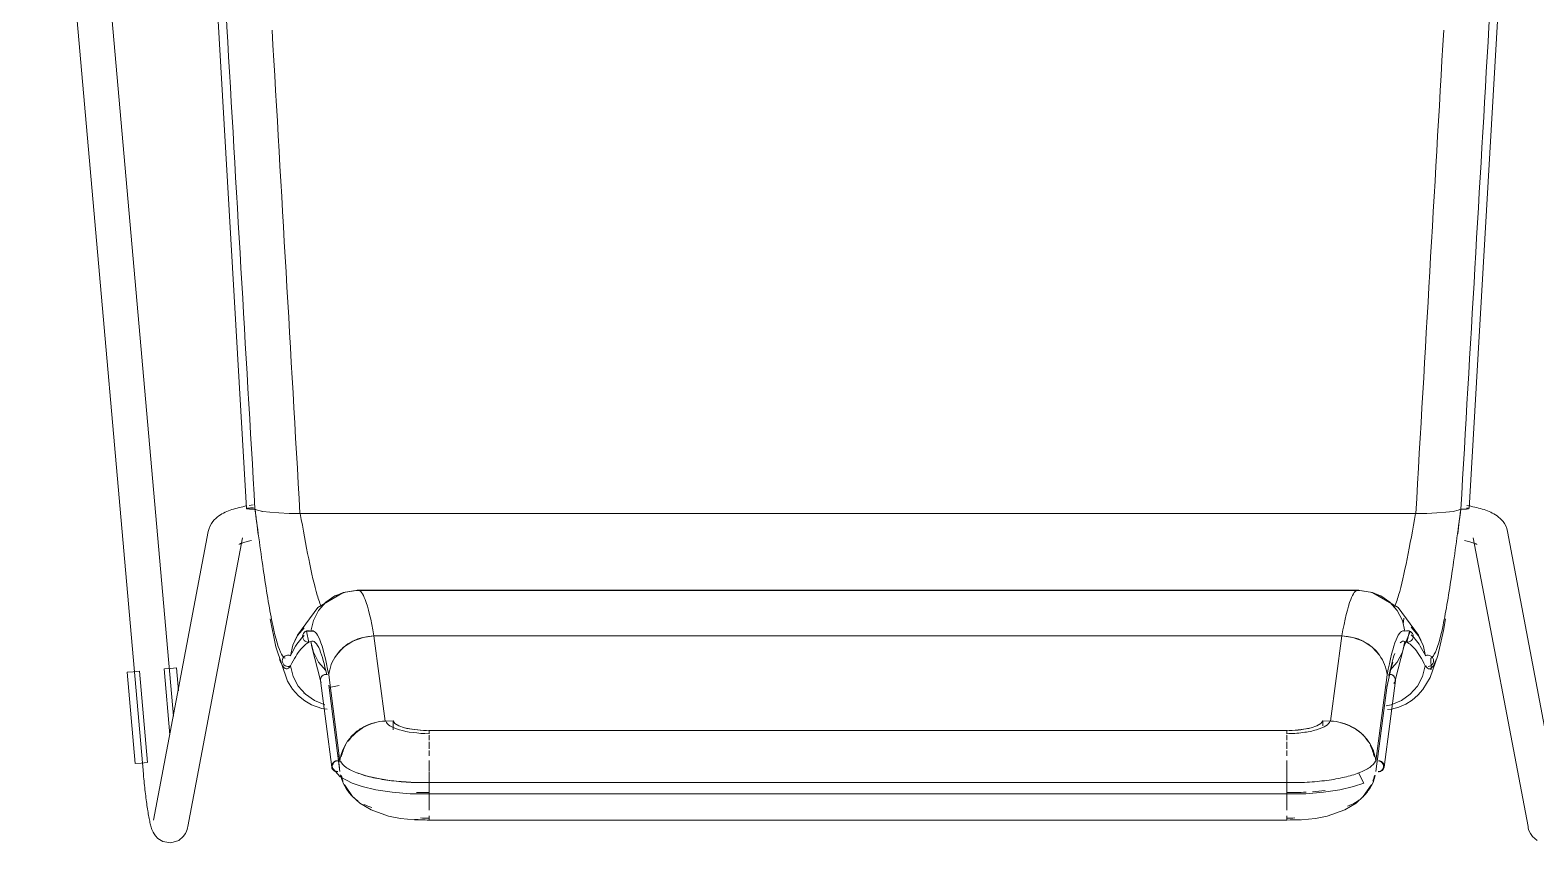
# Model space of a CAD drawing. Header units: millimetres. Extents: x 79795 to 317870, y -36033 to 97293.
# Drawn here: x 166753 to 167270, y 11463 to 11743 of the extents above; entities that cross this region are included whole.
import ezdxf

# ---------------------------------------------------------------- set-up
doc = ezdxf.new("R2010")
doc.units = ezdxf.units.MM
doc.header["$MEASUREMENT"] = 0
doc.layers.add('I-FURN', color=8, linetype='CONTINUOUS', lineweight=9)

msp = doc.modelspace()

# ---------------------------------------------------------------- linework, layer by layer
at = {"layer": 'I-FURN'}
for p, q in [((166801.79, 11506.84), (166764.5, 11931.34)), ((166752.54, 11930.29), (166791.49, 11486.97)), ((166807.69, 11910.16), (166826.98, 11578.25)), ((167266.5, 11910.16), (167247.21, 11578.25)), ((166823.74, 11578.44), (166824.38, 11578.61)), ((166824.38, 11578.61), (166825.04, 11578.76)), ((166825.04, 11578.76), (166825.71, 11578.9)), ((166825.71, 11578.9), (166826.39, 11579.04)), ((166826.39, 11579.04), (166827.08, 11579.16)), ((166827.79, 11579.28), (166828.5, 11579.39)), ((166828.34, 11578.46), (166828.83, 11578.47)), ((166828.84, 11578.47), (166828.35, 11578.46)), ((166828.5, 11579.39), (166829.23, 11579.49)), ((166828.83, 11578.47), (166829.33, 11578.47)), ((166829.34, 11578.47), (166828.84, 11578.47)), ((167247.11, 11579.16), (167246.4, 11579.28)), ((167247.8, 11579.04), (167247.11, 11579.16)), ((167248.48, 11578.9), (167247.8, 11579.04)), ((167249.15, 11578.76), (167248.48, 11578.9)), ((167249.8, 11578.61), (167249.15, 11578.76)), ((167250.45, 11578.44), (167249.8, 11578.61)), ((166814.84, 11573.08), (166815.33, 11573.77)), ((166815.33, 11573.77), (166815.84, 11574.37)), ((166815.84, 11574.37), (166816.36, 11574.88)), ((166816.36, 11574.88), (166816.89, 11575.34)), ((166816.89, 11575.34), (166817.42, 11575.74)), ((166817.42, 11575.74), (166817.96, 11576.1)), ((166817.96, 11576.1), (166818.5, 11576.42)), ((166818.5, 11576.42), (166819.03, 11576.71)), ((166819.03, 11576.71), (166819.58, 11576.98)), ((166819.58, 11576.98), (166820.15, 11577.24)), ((166820.15, 11577.24), (166820.72, 11577.47)), ((166820.72, 11577.47), (166821.3, 11577.69)), ((166821.3, 11577.69), (166821.89, 11577.9)), ((166821.89, 11577.9), (166822.49, 11578.09)), ((166822.49, 11578.09), (166823.11, 11578.27)), ((166823.11, 11578.27), (166823.74, 11578.44)), ((166827.04, 11578.31), (166826.98, 11578.25)), ((166826.98, 11578.25), (166827.04, 11578.31)), ((166826.98, 11578.25), (166827.05, 11578.2)), ((166827.05, 11578.2), (166826.98, 11578.25)), ((166827.23, 11578.36), (166827.04, 11578.31)), ((166827.04, 11578.31), (166827.22, 11578.36)), ((166827.05, 11578.2), (166827.24, 11578.15)), ((166827.24, 11578.15), (166827.05, 11578.2)), ((166827.22, 11578.36), (166827.51, 11578.4)), ((166827.52, 11578.4), (166827.23, 11578.36)), ((166827.24, 11578.15), (166827.54, 11578.11)), ((166827.54, 11578.11), (166827.24, 11578.15)), ((166827.51, 11578.4), (166827.89, 11578.44)), ((166827.9, 11578.44), (166827.52, 11578.4)), ((166827.54, 11578.11), (166827.93, 11578.07)), ((166827.92, 11578.07), (166827.54, 11578.11)), ((166827.89, 11578.44), (166828.34, 11578.46)), ((166828.35, 11578.46), (166827.9, 11578.44)), ((166828.38, 11578.05), (166827.92, 11578.07)), ((166827.93, 11578.07), (166828.38, 11578.05)), ((166828.38, 11578.05), (166828.88, 11578.04)), ((166828.87, 11578.04), (166828.38, 11578.05)), ((166829.37, 11578.05), (166828.87, 11578.04)), ((166828.88, 11578.04), (166829.37, 11578.05)), ((166829.37, 11578.05), (166829.84, 11578.07)), ((166829.84, 11578.07), (166829.37, 11578.05)), ((166829.84, 11578.07), (166830.75, 11577.67)), ((166830.75, 11577.67), (166829.84, 11578.07)), ((166830.75, 11577.67), (166832.49, 11577.3)), ((166832.48, 11577.3), (166830.75, 11577.67)), ((166832.49, 11577.3), (166834.99, 11576.99)), ((166834.95, 11576.99), (166832.49, 11577.3)), ((166838.04, 11576.75), (166834.98, 11576.99)), ((166834.99, 11576.99), (166838.09, 11576.75)), ((166838.09, 11576.75), (166841.62, 11576.6)), ((166841.56, 11576.6), (166838.09, 11576.75)), ((166841.62, 11576.6), (166845.39, 11576.54)), ((166845.31, 11576.54), (166841.62, 11576.6)), ((166845.39, 11576.54), (167228.79, 11576.54)), ((167228.79, 11576.54), (166845.39, 11576.54)), ((167228.79, 11576.54), (167232.56, 11576.6)), ((167232.56, 11576.6), (167228.87, 11576.54)), ((167232.56, 11576.6), (167236.1, 11576.75)), ((167236.1, 11576.75), (167232.62, 11576.6)), ((167236.1, 11576.75), (167239.2, 11576.99)), ((167239.2, 11576.99), (167236.14, 11576.75)), ((167239.2, 11576.99), (167241.69, 11577.3)), ((167241.7, 11577.3), (167239.23, 11576.99)), ((167241.69, 11577.3), (167243.44, 11577.67)), ((167243.44, 11577.67), (167241.7, 11577.3)), ((167243.44, 11577.67), (167244.34, 11578.07)), ((167244.34, 11578.07), (167243.44, 11577.67)), ((167244.34, 11578.07), (167244.81, 11578.05)), ((167244.82, 11578.05), (167244.34, 11578.07)), ((167244.81, 11578.05), (167245.31, 11578.04)), ((167245.31, 11578.04), (167244.82, 11578.05)), ((167245.31, 11578.04), (167245.8, 11578.05)), ((167245.81, 11578.05), (167245.31, 11578.04)), ((167245.8, 11578.05), (167246.26, 11578.07)), ((167246.26, 11578.07), (167245.81, 11578.05)), ((167246.26, 11578.07), (167246.64, 11578.11)), ((167246.65, 11578.11), (167246.26, 11578.07)), ((167246.67, 11578.4), (167246.29, 11578.44)), ((167246.3, 11578.44), (167246.68, 11578.4)), ((167246.64, 11578.11), (167246.94, 11578.15)), ((167246.95, 11578.15), (167246.65, 11578.11)), ((167246.96, 11578.36), (167246.67, 11578.4)), ((167246.68, 11578.4), (167246.97, 11578.36)), ((167247.21, 11578.25), (167247.15, 11578.31)), ((167247.15, 11578.31), (167247.21, 11578.25)), ((167251.08, 11578.27), (167250.45, 11578.44)), ((167251.69, 11578.09), (167251.08, 11578.27)), ((167252.3, 11577.9), (167251.69, 11578.09)), ((167252.89, 11577.69), (167252.3, 11577.9)), ((167253.47, 11577.47), (167252.89, 11577.69)), ((167254.04, 11577.24), (167253.47, 11577.47)), ((167254.6, 11576.98), (167254.04, 11577.24)), ((167255.15, 11576.71), (167254.6, 11576.98)), ((167255.69, 11576.42), (167255.15, 11576.71)), ((167256.23, 11576.1), (167255.69, 11576.42)), ((167256.77, 11575.74), (167256.23, 11576.1)), ((167257.3, 11575.34), (167256.77, 11575.74)), ((167257.83, 11574.88), (167257.3, 11575.34)), ((167258.35, 11574.37), (167257.83, 11574.88)), ((167258.86, 11573.77), (167258.35, 11574.37)), ((167259.34, 11573.08), (167258.86, 11573.77)), ((166813.79, 11570.41), (166794.97, 11471.12)), ((166806.76, 11468.88), (166825.58, 11568.17)), ((166813.79, 11570.41), (166814.04, 11571.4)), ((166814.04, 11571.4), (166814.41, 11572.29)), ((166814.41, 11572.29), (166814.84, 11573.08)), ((167248.61, 11568.17), (167267.43, 11468.88)), ((167259.78, 11572.29), (167259.34, 11573.08)), ((167260.14, 11571.4), (167259.78, 11572.29)), ((167260.4, 11570.41), (167260.14, 11571.4)), ((167279.22, 11471.12), (167260.4, 11570.41)), ((166824.36, 11565.94), (166824.38, 11565.96)), ((166824.38, 11565.96), (166824.45, 11566)), ((166824.45, 11566), (166824.54, 11566.05)), ((166824.54, 11566.05), (166824.69, 11566.12)), ((166824.69, 11566.12), (166824.89, 11566.21)), ((166824.89, 11566.21), (166825.12, 11566.31)), ((166825.12, 11566.31), (166825.39, 11566.41)), ((166825.39, 11566.41), (166825.69, 11566.51)), ((166825.69, 11566.51), (166826.03, 11566.62)), ((166826.03, 11566.62), (166826.39, 11566.73)), ((166826.39, 11566.73), (166826.79, 11566.84)), ((166826.79, 11566.84), (166827.21, 11566.94)), ((166827.21, 11566.94), (166827.65, 11567.05)), ((166827.65, 11567.05), (166828.12, 11567.15)), ((166828.12, 11567.15), (166828.62, 11567.25)), ((167246.06, 11567.15), (167245.57, 11567.25)), ((167246.53, 11567.05), (167246.06, 11567.15)), ((167246.98, 11566.94), (167246.53, 11567.05)), ((167247.4, 11566.84), (167246.98, 11566.94)), ((167247.79, 11566.73), (167247.4, 11566.84)), ((167248.16, 11566.62), (167247.79, 11566.73)), ((167248.5, 11566.51), (167248.16, 11566.62)), ((167248.8, 11566.41), (167248.5, 11566.51)), ((167249.07, 11566.31), (167248.8, 11566.41)), ((167249.3, 11566.21), (167249.07, 11566.31)), ((167249.49, 11566.12), (167249.3, 11566.21)), ((167249.65, 11566.05), (167249.49, 11566.12)), ((167249.73, 11566), (167249.65, 11566.05)), ((167249.81, 11565.96), (167249.73, 11566)), ((167249.83, 11565.94), (167249.81, 11565.96)), ((166860.05, 11549.32), (166851.4, 11544.21)), ((166857.34, 11548.2), (166854.2, 11546.03)), ((166854.21, 11546.02), (166857.34, 11548.19)), ((166860.2, 11549.39), (166857.03, 11548.02)), ((166857.34, 11548.19), (166860.91, 11549.56)), ((166860.91, 11549.56), (166857.34, 11548.2)), ((166865.24, 11550.19), (166860.2, 11549.39)), ((166864.7, 11550.04), (166860.91, 11549.56)), ((166860.91, 11549.56), (166864.7, 11550.03)), ((166864.7, 11550.04), (167209.49, 11550.04)), ((167209.49, 11550.04), (166864.7, 11550.04)), ((166904.15, 11550.19), (166865.24, 11550.19)), ((167208.95, 11550.19), (166904.15, 11550.19)), ((167208.95, 11550.19), (167213.98, 11549.39)), ((167213.28, 11549.56), (167209.49, 11550.04)), ((167209.49, 11550.03), (167213.28, 11549.56)), ((167213.28, 11549.56), (167216.84, 11548.19)), ((167216.85, 11548.2), (167213.28, 11549.56)), ((167213.98, 11549.39), (167217.16, 11548.02)), ((167214.14, 11549.32), (167222.79, 11544.21)), ((167216.84, 11548.19), (167219.98, 11546.02)), ((167219.98, 11546.03), (167216.85, 11548.2)), ((166851.4, 11544.21), (166844.41, 11534.67)), ((166851.7, 11543.15), (166849.94, 11539.76)), ((166849.95, 11539.76), (166851.7, 11543.15)), ((166854.2, 11546.03), (166851.7, 11543.15)), ((166851.7, 11543.15), (166854.21, 11546.02)), ((167222.49, 11543.15), (167219.98, 11546.03)), ((167219.98, 11546.02), (167222.49, 11543.15)), ((167222.49, 11543.15), (167224.24, 11539.76)), ((167224.24, 11539.76), (167222.49, 11543.15)), ((167222.79, 11544.21), (167229.77, 11534.67)), ((166835.08, 11540.34), (166836.99, 11530.68)), ((166846.69, 11537.26), (166844.46, 11534.59)), ((166844.47, 11534.59), (166846.68, 11537.25)), ((166849.94, 11539.76), (166849.05, 11536.05)), ((167225.14, 11536.05), (167224.24, 11539.76)), ((167227.32, 11537.43), (167229.71, 11534.59)), ((167229.72, 11534.59), (167227.32, 11537.43)), ((167238.37, 11536.27), (167239.1, 11540.34)), ((166844.46, 11534.59), (166842.82, 11531.27)), ((166842.83, 11531.27), (166844.47, 11534.59)), ((166844.41, 11534.67), (166843.52, 11532.92)), ((166846.21, 11534.29), (166846.28, 11534.78)), ((166846.27, 11534.78), (166846.21, 11534.29)), ((166846.28, 11533.8), (166846.21, 11534.29)), ((166846.21, 11534.29), (166846.27, 11533.8)), ((166846.46, 11535.24), (166846.27, 11534.78)), ((166846.27, 11533.8), (166846.46, 11533.34)), ((166846.28, 11534.78), (166846.47, 11535.24)), ((166846.47, 11533.34), (166846.28, 11533.8)), ((166846.76, 11535.65), (166846.46, 11535.24)), ((166846.46, 11533.34), (166846.76, 11532.94)), ((166846.47, 11535.24), (166846.76, 11535.64)), ((166846.76, 11532.94), (166846.47, 11533.34)), ((166846.76, 11535.64), (166847.14, 11535.96)), ((166847.14, 11535.96), (166846.76, 11535.65)), ((166847.14, 11532.62), (166846.76, 11532.94)), ((166846.76, 11532.94), (166847.14, 11532.62)), ((166847.14, 11535.96), (166847.59, 11536.16)), ((166847.59, 11536.16), (166847.14, 11535.96)), ((166847.59, 11532.42), (166847.14, 11532.62)), ((166847.14, 11532.62), (166847.59, 11532.42)), ((166850.12, 11536.06), (166847.24, 11536.01)), ((166847.54, 11536.15), (166848.37, 11532.25)), ((166848.08, 11536.25), (166847.59, 11536.16)), ((166847.59, 11536.16), (166848.08, 11536.24)), ((166848.08, 11532.34), (166847.59, 11532.42)), ((166847.59, 11532.42), (166848.08, 11532.34)), ((166848.58, 11536.21), (166848.08, 11536.25)), ((166848.08, 11536.24), (166848.58, 11536.2)), ((166848.58, 11532.38), (166848.08, 11532.34)), ((166848.08, 11532.34), (166848.58, 11532.38)), ((166849.05, 11536.05), (166848.58, 11536.21)), ((166848.58, 11536.2), (166849.05, 11536.04)), ((166849.05, 11532.54), (166848.58, 11532.38)), ((166848.58, 11532.38), (166849.05, 11532.54)), ((166849.05, 11532.54), (166849.94, 11528.82)), ((166849.41, 11530.69), (166849.08, 11532.56)), ((166863.42, 11532.64), (166860.31, 11530.57)), ((166866.97, 11533.96), (166863.42, 11532.64)), ((166870.74, 11534.44), (166866.97, 11533.96)), ((166874.6, 11505.16), (166870.74, 11534.44)), ((166870.74, 11534.44), (167203.45, 11534.44)), ((167203.45, 11534.44), (166870.74, 11534.44)), ((167203.45, 11534.44), (167199.59, 11505.16)), ((167207.22, 11533.96), (167203.45, 11534.44)), ((167210.77, 11532.64), (167207.22, 11533.96)), ((167213.88, 11530.57), (167210.77, 11532.64)), ((167224.24, 11528.82), (167225.14, 11532.54)), ((167224.78, 11530.69), (167226.95, 11536.01)), ((167225.61, 11536.21), (167225.14, 11536.05)), ((167225.14, 11536.04), (167225.61, 11536.2)), ((167225.61, 11532.38), (167225.14, 11532.54)), ((167225.14, 11532.54), (167225.61, 11532.38)), ((167226.11, 11536.25), (167225.61, 11536.21)), ((167225.61, 11536.2), (167226.1, 11536.24)), ((167226.1, 11532.34), (167225.61, 11532.38)), ((167225.61, 11532.38), (167226.11, 11532.34)), ((167225.82, 11532.25), (167226.65, 11536.15)), ((167226.1, 11536.24), (167226.59, 11536.16)), ((167226.59, 11532.42), (167226.1, 11532.34)), ((167226.6, 11536.16), (167226.11, 11536.25)), ((167226.11, 11532.34), (167226.6, 11532.42)), ((167226.59, 11536.16), (167227.04, 11535.96)), ((167227.04, 11532.62), (167226.59, 11532.42)), ((167227.05, 11535.96), (167226.6, 11536.16)), ((167226.6, 11532.42), (167227.05, 11532.62)), ((167227.04, 11535.96), (167227.43, 11535.64)), ((167227.43, 11532.94), (167227.04, 11532.62)), ((167227.43, 11535.65), (167227.05, 11535.96)), ((167227.05, 11532.62), (167227.43, 11532.94)), ((167227.72, 11535.24), (167227.43, 11535.65)), ((167227.43, 11535.64), (167227.72, 11535.24)), ((167227.72, 11533.34), (167227.43, 11532.94)), ((167227.43, 11532.94), (167227.72, 11533.34)), ((167227.72, 11535.24), (167227.91, 11534.78)), ((167227.91, 11534.78), (167227.72, 11535.24)), ((167227.91, 11533.8), (167227.72, 11533.34)), ((167227.72, 11533.34), (167227.91, 11533.8)), ((167227.91, 11534.78), (167227.98, 11534.29)), ((167227.98, 11534.29), (167227.91, 11534.78)), ((167227.98, 11534.29), (167227.91, 11533.8)), ((167227.91, 11533.8), (167227.98, 11534.29)), ((167229.71, 11534.59), (167231.35, 11531.27)), ((167231.36, 11531.27), (167229.72, 11534.59)), ((167229.77, 11534.67), (167230.66, 11532.92)), ((167236.48, 11527.75), (167238.37, 11536.27)), ((166836.99, 11530.68), (166840.98, 11518.96)), ((166839.46, 11526.82), (166839.27, 11526.36)), ((166839.28, 11526.36), (166839.46, 11526.82)), ((166839.46, 11526.82), (166839.75, 11527.22)), ((166839.74, 11527.22), (166839.46, 11526.82)), ((166840.12, 11527.54), (166839.74, 11527.22)), ((166839.75, 11527.22), (166840.13, 11527.54)), ((166840.57, 11527.75), (166840.12, 11527.54)), ((166840.13, 11527.54), (166840.58, 11527.74)), ((166841.07, 11527.84), (166840.57, 11527.75)), ((166840.58, 11527.74), (166841.07, 11527.83)), ((166841.57, 11527.81), (166841.07, 11527.84)), ((166841.07, 11527.83), (166841.57, 11527.8)), ((166842.04, 11527.66), (166841.57, 11527.81)), ((166841.57, 11527.8), (166842.04, 11527.65)), ((166842.04, 11527.65), (166842.83, 11531.27)), ((166842.82, 11531.27), (166842.04, 11527.66)), ((166852.37, 11519.08), (166849.41, 11530.69)), ((166849.94, 11528.82), (166851.7, 11525.43)), ((166860.31, 11530.57), (166857.82, 11527.82)), ((167216.37, 11527.82), (167213.88, 11530.57)), ((167221.81, 11519.08), (167224.78, 11530.69)), ((167222.49, 11525.43), (167224.24, 11528.82)), ((167231.35, 11531.27), (167232.15, 11527.65)), ((167232.15, 11527.66), (167231.36, 11531.27)), ((167232.62, 11527.81), (167232.15, 11527.66)), ((167232.15, 11527.65), (167232.62, 11527.8)), ((167233.12, 11527.84), (167232.62, 11527.81)), ((167232.62, 11527.8), (167233.12, 11527.83)), ((167233.61, 11527.75), (167233.12, 11527.84)), ((167233.12, 11527.83), (167233.61, 11527.74)), ((167234.06, 11527.54), (167233.61, 11527.75)), ((167233.61, 11527.74), (167234.06, 11527.54)), ((167233.8, 11520.13), (167236.48, 11527.75)), ((167234.17, 11522.92), (167233.98, 11526.77)), ((167234.06, 11527.54), (167234.44, 11527.22)), ((167234.44, 11527.22), (167234.06, 11527.54)), ((167234.44, 11527.22), (167234.73, 11526.82)), ((167234.73, 11526.82), (167234.44, 11527.22)), ((167234.73, 11526.82), (167234.91, 11526.36)), ((167234.91, 11526.36), (167234.73, 11526.82)), ((166785.92, 11521.98), (166787.96, 11522.16)), ((166788.68, 11490.57), (166785.92, 11521.98)), ((166787.96, 11522.16), (166790.03, 11522.34)), ((166792.91, 11490.95), (166790.15, 11522.36)), ((166798.6, 11523.1), (166800.58, 11500.49)), ((166798.72, 11523.11), (166800.78, 11523.29)), ((166800.78, 11523.29), (166802.83, 11523.47)), ((166803.52, 11515.57), (166802.83, 11523.47)), ((166839.27, 11526.36), (166839.21, 11525.87)), ((166839.21, 11525.87), (166839.29, 11525.39)), ((166839.22, 11525.87), (166839.28, 11526.36)), ((166839.29, 11525.39), (166839.22, 11525.87)), ((166839.49, 11524.93), (166839.29, 11525.39)), ((166839.29, 11525.39), (166839.48, 11524.93)), ((166839.48, 11524.93), (166839.78, 11524.54)), ((166839.79, 11524.54), (166839.49, 11524.93)), ((166839.78, 11524.54), (166840.17, 11524.23)), ((166840.17, 11524.23), (166839.79, 11524.54)), ((166840.63, 11524.04), (166840.17, 11524.23)), ((166840.17, 11524.23), (166840.63, 11524.04)), ((166841.12, 11523.96), (166840.63, 11524.04)), ((166840.63, 11524.04), (166841.12, 11523.96)), ((166841.62, 11524.01), (166841.12, 11523.96)), ((166841.12, 11523.96), (166841.62, 11524)), ((166842.09, 11524.17), (166841.62, 11524.01)), ((166841.62, 11524), (166842.09, 11524.17)), ((166842.09, 11524.17), (166842.99, 11520.54)), ((166851.7, 11525.43), (166854.2, 11522.55)), ((167220.23, 11523.02), (167218.85, 11516.73)), ((167219.98, 11522.55), (167222.49, 11525.43)), ((167220.98, 11525.46), (167220.23, 11523.02)), ((167231.19, 11520.54), (167232.1, 11524.17)), ((167232.57, 11524.01), (167232.1, 11524.17)), ((167232.1, 11524.17), (167232.57, 11524)), ((167233, 11523.25), (167234.17, 11522.92)), ((167233.56, 11524.04), (167233.06, 11523.96)), ((167233.06, 11523.96), (167233.56, 11524.04)), ((167234.01, 11524.23), (167233.56, 11524.04)), ((167233.56, 11524.04), (167234.01, 11524.23)), ((167234.4, 11524.54), (167234.01, 11524.23)), ((167234.01, 11524.23), (167234.4, 11524.54)), ((167234.7, 11524.93), (167234.4, 11524.54)), ((167234.4, 11524.54), (167234.7, 11524.93)), ((167234.89, 11525.39), (167234.7, 11524.93)), ((167234.7, 11524.93), (167234.9, 11525.39)), ((167234.97, 11525.87), (167234.89, 11525.39)), ((167234.9, 11525.39), (167234.97, 11525.87)), ((167234.91, 11526.36), (167234.97, 11525.87)), ((167234.97, 11525.87), (167234.91, 11526.36)), ((166840.98, 11518.96), (166842.79, 11516.14)), ((166842.99, 11520.54), (166844.73, 11517.22)), ((166844.73, 11517.22), (166847.22, 11514.39)), ((166852.41, 11519.86), (166852.35, 11519.39)), ((166852.35, 11519.39), (166852.41, 11518.92)), ((166852.36, 11519.15), (166856.21, 11489.38)), ((166852.6, 11520.3), (166852.41, 11519.86)), ((166852.41, 11518.92), (166852.6, 11518.48)), ((166852.9, 11520.68), (166852.6, 11520.3)), ((166853.28, 11520.98), (166852.9, 11520.68)), ((166853.73, 11521.17), (166853.28, 11520.98)), ((166854.22, 11521.25), (166853.73, 11521.17)), ((166854.72, 11521.22), (166854.22, 11521.25)), ((166859.03, 11491.36), (166855.19, 11521.06)), ((166855.21, 11517.51), (166859.06, 11487.82)), ((166855.33, 11516.73), (166858.82, 11517.42)), ((167215.13, 11487.82), (167218.98, 11517.51)), ((167215.15, 11491.36), (167219, 11521.06)), ((167217.97, 11489.38), (167221.83, 11519.15)), ((167219.96, 11521.25), (167219.47, 11521.22)), ((167220.46, 11521.17), (167219.96, 11521.25)), ((167220.91, 11520.98), (167220.46, 11521.17)), ((167221.29, 11520.68), (167220.91, 11520.98)), ((167221.58, 11520.3), (167221.29, 11520.68)), ((167221.29, 11518.09), (167221.59, 11518.48)), ((167221.77, 11519.86), (167221.58, 11520.3)), ((167221.59, 11518.48), (167221.78, 11518.92)), ((167221.84, 11519.39), (167221.77, 11519.86)), ((167221.78, 11518.92), (167221.84, 11519.39)), ((167226.97, 11514.39), (167229.45, 11517.22)), ((167229.45, 11517.22), (167231.19, 11520.54)), ((167231.3, 11516.01), (167233.8, 11520.13)), ((166842.79, 11516.14), (166844.78, 11513.89)), ((166844.78, 11513.89), (166846.95, 11512.12)), ((166847.22, 11514.39), (166846.65, 11514.93)), ((166846.95, 11512.12), (166849.22, 11510.77)), ((166847.22, 11514.39), (166850.3, 11512.22)), ((166850.3, 11512.22), (166853.81, 11510.82)), ((167220.37, 11510.82), (167223.89, 11512.22)), ((167223.89, 11512.22), (167226.97, 11514.39)), ((167225.39, 11510.99), (167227.59, 11512.37)), ((167227.59, 11512.37), (167229.56, 11514.05)), ((167229.56, 11514.05), (167231.3, 11516.01)), ((166849.22, 11510.77), (166852.82, 11509.48)), ((166852.82, 11509.48), (166854.6, 11509.25)), ((167220.37, 11510.82), (167218.63, 11510.45)), ((167218.63, 11510.45), (167220.37, 11510.82)), ((167219.09, 11509.16), (167220.51, 11509.3)), ((167220.51, 11509.3), (167223.02, 11509.96)), ((167223.02, 11509.96), (167225.39, 11510.99)), ((166877.31, 11505.23), (166874.6, 11505.16)), ((166877.31, 11505.23), (166877.31, 11502.22)), ((166877.95, 11504.37), (166877.31, 11505.23)), ((166879.3, 11503.58), (166877.95, 11504.37)), ((166881.29, 11502.91), (166879.3, 11503.58)), ((166883.78, 11502.4), (166881.29, 11502.91)), ((166886.63, 11502.08), (166883.78, 11502.4)), ((166889.67, 11501.97), (166886.63, 11502.08)), ((167184.52, 11501.97), (166889.67, 11501.97)), ((166889.67, 11501.91), (167184.52, 11501.91)), ((167187.56, 11502.08), (167184.52, 11501.97)), ((167190.41, 11502.4), (167187.56, 11502.08)), ((167192.9, 11502.91), (167190.41, 11502.4)), ((167194.88, 11503.58), (167192.9, 11502.91)), ((167196.23, 11504.37), (167194.88, 11503.58)), ((167196.87, 11505.23), (167196.23, 11504.37)), ((167196.87, 11503.56), (167196.87, 11505.23)), ((167199.59, 11505.16), (167196.87, 11505.23)), ((166889.67, 11498.64), (166889.67, 11500.38)), ((166889.67, 11495.59), (166889.67, 11498.06)), ((167184.52, 11500.38), (167184.52, 11498.64)), ((167184.52, 11498.06), (167184.52, 11495.59)), ((166790.72, 11490.75), (166788.68, 11490.57)), ((166792.78, 11490.93), (166790.72, 11490.75)), ((166858.9, 11489.01), (166858.28, 11493.79)), ((166889.67, 11493.23), (166889.67, 11495.07)), ((166889.67, 11488.05), (166889.67, 11491.6)), ((167184.52, 11495.07), (167184.52, 11493.23)), ((167184.52, 11491.6), (167184.52, 11484.04)), ((167215.59, 11491.35), (167215.9, 11493.79)), ((166791.51, 11486.81), (166791.49, 11486.97)), ((166791.57, 11486.06), (166791.51, 11486.81)), ((166791.64, 11485.31), (166791.57, 11486.06)), ((166791.72, 11484.56), (166791.64, 11485.31)), ((166859.12, 11485.98), (166856.57, 11488.88)), ((166863.24, 11483.79), (166859.12, 11485.98)), ((166865, 11487.33), (166868.43, 11486.24)), ((166868.43, 11486.24), (166872.87, 11485.27)), ((166889.67, 11487.85), (166889.67, 11484.04)), ((166889.67, 11484.04), (166889.67, 11487.85)), ((167184.52, 11484.04), (167184.52, 11487.85)), ((167210.95, 11483.79), (167209.19, 11487.33)), ((166791.79, 11483.81), (166791.72, 11484.56)), ((166791.87, 11483.08), (166791.79, 11483.81)), ((166791.94, 11482.34), (166791.87, 11483.08)), ((166792.02, 11481.62), (166791.94, 11482.34)), ((166792.11, 11480.9), (166792.02, 11481.62)), ((166792.19, 11480.19), (166792.11, 11480.9)), ((166792.27, 11479.49), (166792.19, 11480.19)), ((166860.7, 11483.19), (166860.6, 11483.39)), ((166863.37, 11479.29), (166860.7, 11483.19)), ((166866.69, 11482.63), (166863.24, 11483.79)), ((166871.38, 11481.53), (166866.69, 11482.63)), ((166877, 11480.69), (166871.38, 11481.53)), ((166872.87, 11485.27), (166876.88, 11484.68)), ((166876.88, 11484.68), (166883.44, 11484.15)), ((166883.13, 11480.2), (166877, 11480.69)), ((166889.67, 11480.11), (166883.13, 11480.2)), ((166883.44, 11484.15), (166889.67, 11484.07)), ((167184.52, 11484.07), (166889.67, 11484.07)), ((166889.67, 11484.06), (166889.67, 11483.96)), ((166889.67, 11480.11), (166889.67, 11484.06)), ((166889.67, 11483.96), (166889.67, 11483.73)), ((166889.67, 11483.73), (166889.67, 11483.4)), ((166889.67, 11483.4), (166889.67, 11482.99)), ((166889.67, 11482.99), (166889.67, 11482.51)), ((166889.67, 11482.51), (166889.67, 11482.01)), ((166889.67, 11482.01), (166889.67, 11481.52)), ((166889.67, 11481.52), (166889.67, 11481.07)), ((166889.67, 11481.07), (166889.67, 11480.68)), ((166889.67, 11480.68), (166889.67, 11480.37)), ((166889.67, 11480.37), (166889.67, 11480.18)), ((166889.67, 11480.35), (166889.67, 11477.33)), ((166889.67, 11477.34), (166889.67, 11480.35)), ((166889.67, 11480.18), (166889.67, 11480.11)), ((167184.52, 11483.73), (167184.52, 11483.96)), ((167184.52, 11483.96), (167184.52, 11480.11)), ((167184.52, 11483.4), (167184.52, 11483.73)), ((167184.52, 11482.99), (167184.52, 11483.4)), ((167184.52, 11482.51), (167184.52, 11482.99)), ((167184.52, 11482.01), (167184.52, 11482.51)), ((167184.52, 11481.52), (167184.52, 11482.01)), ((167184.52, 11481.07), (167184.52, 11481.52)), ((167184.52, 11480.68), (167184.52, 11481.07)), ((167184.52, 11480.37), (167184.52, 11480.68)), ((167184.52, 11480.18), (167184.52, 11480.37)), ((167184.52, 11477.33), (167184.52, 11480.35)), ((167184.52, 11480.35), (167184.52, 11477.34)), ((167184.52, 11480.11), (167191.06, 11480.2)), ((167184.52, 11480.11), (167184.52, 11480.18)), ((167191.06, 11480.2), (167197.18, 11480.69)), ((167197.18, 11480.69), (167202.8, 11481.53)), ((167202.8, 11481.53), (167207.49, 11482.63)), ((167207.49, 11482.63), (167210.95, 11483.79)), ((167210.81, 11479.29), (167213.49, 11483.19)), ((167213.49, 11483.19), (167213.59, 11483.39)), ((166792.36, 11478.8), (166792.27, 11479.49)), ((166792.44, 11478.13), (166792.36, 11478.8)), ((166792.53, 11477.46), (166792.44, 11478.13)), ((166792.62, 11476.81), (166792.53, 11477.46)), ((166792.71, 11476.18), (166792.62, 11476.81)), ((166792.8, 11475.56), (166792.71, 11476.18)), ((166792.89, 11474.96), (166792.8, 11475.56)), ((166792.98, 11474.37), (166792.89, 11474.96)), ((166865.85, 11477), (166863.37, 11479.29)), ((166869.73, 11474.61), (166865.85, 11477)), ((166889.67, 11480.11), (167184.52, 11480.11)), ((166889.67, 11474.59), (166889.67, 11477.17)), ((167184.52, 11477.17), (167184.52, 11474.59)), ((167204.45, 11474.61), (167208.34, 11477)), ((167208.34, 11477), (167210.81, 11479.29)), ((166793.08, 11473.8), (166792.98, 11474.37)), ((166793.17, 11473.25), (166793.08, 11473.8)), ((166793.26, 11472.72), (166793.17, 11473.25)), ((166793.36, 11472.2), (166793.26, 11472.72)), ((166793.45, 11471.71), (166793.36, 11472.2)), ((166793.55, 11471.23), (166793.45, 11471.71)), ((166793.65, 11470.77), (166793.55, 11471.23)), ((166793.74, 11470.33), (166793.65, 11470.77)), ((166793.84, 11469.9), (166793.74, 11470.33)), ((166793.95, 11469.49), (166793.84, 11469.9)), ((166875.78, 11472.48), (166869.73, 11474.61)), ((166879.82, 11471.69), (166875.78, 11472.48)), ((166884.64, 11471.18), (166879.82, 11471.69)), ((166889.67, 11471.07), (166884.64, 11471.18)), ((166889.67, 11471.09), (166889.67, 11472.56)), ((166889.67, 11471.24), (166889.67, 11471.07)), ((166889.67, 11471.07), (167184.52, 11471.07)), ((167184.52, 11472.56), (167184.52, 11471.09)), ((167184.52, 11471.07), (167184.52, 11471.24)), ((167184.52, 11471.07), (167189.55, 11471.18)), ((167189.55, 11471.18), (167194.37, 11471.69)), ((167194.37, 11471.69), (167198.41, 11472.48)), ((167198.41, 11472.48), (167204.45, 11474.61)), ((166794.06, 11469.09), (166793.95, 11469.49)), ((166794.17, 11468.69), (166794.06, 11469.09)), ((166794.3, 11468.29), (166794.17, 11468.69)), ((166794.44, 11467.89), (166794.3, 11468.29)), ((166794.61, 11467.46), (166794.44, 11467.89)), ((166794.82, 11466.99), (166794.61, 11467.46)), ((166795.13, 11466.43), (166794.82, 11466.99)), ((166795.6, 11465.72), (166795.13, 11466.43)), ((166796.46, 11464.82), (166795.6, 11465.72)), ((166798.11, 11463.77), (166796.46, 11464.82)), ((166803.62, 11464.12), (166805.2, 11465.45)), ((166805.2, 11465.45), (166805.95, 11466.53)), ((166805.95, 11466.53), (166806.32, 11467.33)), ((166806.32, 11467.33), (166806.54, 11467.95)), ((166806.54, 11467.95), (166806.67, 11468.47)), ((166806.67, 11468.47), (166806.76, 11468.88)), ((167267.51, 11468.47), (167267.43, 11468.88)), ((167267.65, 11467.95), (167267.51, 11468.47)), ((167267.86, 11467.33), (167267.65, 11467.95)), ((167268.24, 11466.53), (167267.86, 11467.33)), ((167268.99, 11465.45), (167268.24, 11466.53)), ((167270.56, 11464.12), (167268.99, 11465.45)), ((166800.87, 11463.29), (166798.11, 11463.77)), ((166803.62, 11464.12), (166800.87, 11463.29))]:
    msp.add_line(p, q, dxfattribs=at)
for centre, major_axis, ratio, start_param, end_param in [((166870.87, 11519.37), (-15.78, 0), 0.955139, 4.720632, 5.68731), ((167203.32, 11519.37), (-15.78, 0), 0.955139, 3.737469, 4.704147), ((166870.87, 11519.37), (-15.78, 0), 0.955139, 5.687432, 5.928979), ((167203.32, 11519.37), (-15.78, 0), 0.955139, 3.495799, 3.737346), ((166870.87, 11519.37), (-15.78, 0), 0.955139, 5.929149, 6.170649), ((167203.32, 11519.37), (-15.78, 0), 0.955139, 3.254129, 3.495629), ((166854.31, 11519.38), (-1.96, 0), 0.955139, 4.501447, 6.790779), ((167219.88, 11519.38), (-1.96, 0), 0.955139, 2.379629, 4.923331), ((166889.67, 11486.82), (0, -15.75), 0.000004, 3.431839, 3.614078), ((167184.52, 11486.82), (0, -15.75), 0.000004, 2.669107, 2.851347), ((166889.67, 11475.35), (-12.4, 0), 0.287441, 1.332781, 1.570796), ((167184.52, 11475.35), (12.4, 0), 0.287441, 4.712389, 4.932602)]:
    msp.add_ellipse(centre, major_axis=major_axis, ratio=ratio, start_param=start_param, end_param=end_param, dxfattribs=at)
for points in [[(166829.84, 11578.07), (166826.62, 11633.3), (166820.18, 11743.9), (166813.74, 11854.66), (166810.52, 11910.06)], [(167244.34, 11578.07), (167247.56, 11633.3), (167254, 11743.9), (167260.44, 11854.66), (167263.66, 11910.06)], [(166845.31, 11576.54), (166842.12, 11631.9), (166838.92, 11687.32), (166835.73, 11742.78)], [(167238.46, 11742.78), (167235.26, 11687.32), (167232.07, 11631.9), (167228.87, 11576.54)], [(166829.86, 11578.06), (166830.25, 11575), (166830.63, 11571.9), (166831.02, 11568.85)], [(167244.33, 11578.06), (167243.97, 11575.23), (167243.61, 11572.38), (167243.26, 11569.56)], [(166865.24, 11550.19), (166865.06, 11550.19), (166864.88, 11550.13), (166864.7, 11550.03)], [(167209.49, 11550.03), (167209.31, 11550.13), (167209.13, 11550.19), (167208.95, 11550.19)], [(167224.74, 11540.51), (167224.69, 11540.04), (167224.63, 11539.57), (167224.58, 11539.11)], [(166849.05, 11536.04), (166850.07, 11536.59), (166852.12, 11534.62), (166854.17, 11526.56), (166855.19, 11521.06)], [(167225.14, 11536.04), (167224.11, 11536.59), (167222.07, 11534.62), (167220.02, 11526.56), (167219, 11521.06)], [(167225.14, 11532.54), (167224.59, 11532.83), (167224.05, 11532.69), (167223.5, 11532.12)], [(167221.6, 11528.38), (167220.94, 11526.49), (167220.28, 11523.68), (167219.62, 11520.64)], [(166874.6, 11505.16), (166873.3, 11505.12), (166870.8, 11504.76), (166867.2, 11503.35), (166864.06, 11501.16), (166861.53, 11498.32), (166859.76, 11494.98), (166859.18, 11492.6), (166859.03, 11491.36)], [(166889.67, 11500.84), (166885.88, 11500.9), (166878.48, 11501.87), (166875.1, 11504.03), (166874.84, 11505.15)], [(166881.29, 11502.86), (166883.34, 11502.31), (166886.06, 11502.03), (166888.83, 11501.93)], [(167199.34, 11505.15), (167199.21, 11504.59), (167198.27, 11503.49), (167194.95, 11502.09), (167190.15, 11501.13), (167186.41, 11500.87), (167184.52, 11500.84)], [(167185.36, 11501.92), (167188.14, 11501.98), (167190.68, 11502.34), (167192.9, 11502.86)], [(167215.15, 11491.36), (167215, 11492.6), (167214.42, 11494.98), (167212.66, 11498.32), (167210.13, 11501.16), (167206.99, 11503.35), (167203.38, 11504.76), (167200.88, 11505.12), (167199.59, 11505.16)], [(166859.49, 11492.88), (166859.81, 11494.26), (166860.31, 11495.63), (166861.01, 11496.89)], [(167213.17, 11496.87), (167213.87, 11495.61), (167214.27, 11494.25), (167214.61, 11492.87)], [(166858.27, 11491.54), (166858.44, 11491.55), (166858.61, 11491.55), (166858.77, 11491.51)], [(166889.67, 11484.04), (166887.32, 11484), (166882.67, 11484.07), (166875.81, 11484.7), (166869.67, 11485.81), (166864.6, 11487.34), (166860.9, 11489.24), (166859.59, 11490.64), (166859.24, 11491.37)], [(167214.95, 11491.37), (167214.6, 11490.64), (167213.29, 11489.24), (167210.82, 11487.97), (167209.36, 11487.4)], [(166860.12, 11484.48), (166859.88, 11485.11), (166859.72, 11485.76), (166859.58, 11486.42)], [(167214.69, 11486.48), (167214.53, 11485.8), (167214.32, 11485.13), (167214.07, 11484.47)], [(166889.67, 11480.64), (166888.24, 11480.62), (166886.82, 11480.62), (166885.4, 11480.66)], [(167191.12, 11480.74), (167188.94, 11480.63), (167186.74, 11480.6), (167184.52, 11480.64)], [(167197.67, 11481.32), (167196.26, 11481.14), (167194.81, 11480.97), (167193.33, 11480.86)], [(166867.28, 11476.55), (166868.17, 11476.12), (166869.09, 11475.72), (166870.06, 11475.48)], [(166889.67, 11471.16), (166887.95, 11471.15), (166886.28, 11471.23), (166884.7, 11471.38)], [(167189.12, 11471.35), (167187.65, 11471.22), (167186.1, 11471.15), (167184.52, 11471.16)]]:
    msp.add_open_spline(points, degree=3, dxfattribs=at)
for points, knots in [([(166829.84, 11578.07), (166830.86, 11570.52), (166832.89, 11555.3), (166835.94, 11536.87), (166838.38, 11528.57), (166839.8, 11526.97), (166840.21, 11526.77)], [0, 0, 0, 0, 0.25, 0.5, 0.75, 0.8499412, 0.8499412, 0.8499412, 0.8499412]), ([(166852.69, 11544.26), (166852.21, 11545.41), (166850.75, 11549.66), (166848.31, 11560.37), (166846.37, 11571.15), (166845.39, 11576.54)], [0.375, 0.375, 0.375, 0.375, 0.5, 0.75, 1, 1, 1, 1]), ([(167228.79, 11576.54), (167227.82, 11571.15), (167225.87, 11560.37), (167223.44, 11549.66), (167221.98, 11545.41), (167221.49, 11544.26)], [0, 0, 0, 0, 0.25, 0.5, 0.625, 0.625, 0.625, 0.625]), ([(167244.34, 11578.07), (167243.33, 11570.52), (167241.29, 11555.3), (167238.24, 11536.87), (167235.81, 11528.57), (167234.38, 11526.97), (167233.98, 11526.77)], [0, 0, 0, 0, 0.25, 0.5, 0.75, 0.8499411, 0.8499411, 0.8499411, 0.8499411]), ([(166870.74, 11534.44), (166869.73, 11540.16), (166867.9, 11547.8), (166866.07, 11550.19), (166865.24, 11550.19)], [0, 0, 0, 0, 0.5, 0.9107154, 0.9107154, 0.9107154, 0.9107154]), ([(167208.95, 11550.19), (167208.12, 11550.19), (167206.29, 11547.8), (167204.46, 11540.16), (167203.45, 11534.44)], [0.0892847, 0.0892847, 0.0892847, 0.0892847, 0.5, 1, 1, 1, 1]), ([(166842.04, 11527.65), (166843.21, 11530.06), (166844.76, 11532.6), (166846.32, 11534.24), (166846.7, 11534.59)], [0, 0, 0, 0, 0.5, 0.6651726, 0.6651726, 0.6651726, 0.6651726]), ([(166842.09, 11524.17), (166843.25, 11526.57), (166845.34, 11530), (166847.44, 11531.79), (166848.37, 11532.25)], [0, 0, 0, 0, 0.5, 0.9025379, 0.9025379, 0.9025379, 0.9025379]), ([(166849.05, 11532.54), (166850.07, 11533.08), (166851.89, 11531.35), (166853.7, 11524.87), (166854.5, 11521.15)], [0, 0, 0, 0, 0.5, 0.8877852, 0.8877852, 0.8877852, 0.8877852]), ([(167232.1, 11524.17), (167230.94, 11526.57), (167228.84, 11530), (167226.75, 11531.79), (167225.82, 11532.25)], [0, 0, 0, 0, 0.5, 0.9025383, 0.9025383, 0.9025383, 0.9025383]), ([(167232.15, 11527.65), (167230.98, 11530.06), (167229.35, 11532.72), (167227.72, 11534.39), (167227.27, 11534.78)], [0, 0, 0, 0, 0.5, 0.6963068, 0.6963068, 0.6963068, 0.6963068]), ([(166838.24, 11526.59), (166838.5, 11525.87), (166839.78, 11522.84), (166841.07, 11522.61), (166842.09, 11524.17)], [0.6866019, 0.6866019, 0.6866019, 0.6866019, 0.75, 1, 1, 1, 1]), ([(167235.87, 11526.38), (167235.63, 11525.75), (167234.38, 11522.84), (167233.12, 11522.61), (167232.1, 11524.17)], [0.6929173, 0.6929173, 0.6929173, 0.6929173, 0.75, 1, 1, 1, 1]), ([(166861.87, 11498.24), (166863.3, 11500.29), (166866.25, 11502.8), (166869.82, 11504.36), (166871.06, 11504.61)], [-0.6666667, -0.6666667, -0.6666667, -0.6666667, -0.3333333, -0.1666667, -0.1666667, -0.1666667, -0.1666667]), ([(167203.12, 11504.61), (167204.36, 11504.28), (167207.88, 11502.86), (167211.18, 11500.39), (167212.32, 11498.24)], [-0.8333333, -0.8333333, -0.8333333, -0.8333333, -0.6666667, -0.3333333, -0.3333333, -0.3333333, -0.3333333]), ([(166859.03, 11491.36), (166858.89, 11491.42), (166858.68, 11491.49), (166858.39, 11491.53), (166858.11, 11491.54), (166857.81, 11491.51), (166857.52, 11491.42), (166857.26, 11491.31), (166856.94, 11491.12), (166856.62, 11490.81), (166856.39, 11490.44), (166856.25, 11490.08), (166856.2, 11489.77), (166856.2, 11489.5), (166856.23, 11489.23), (166856.3, 11488.99), (166856.42, 11488.74), (166856.61, 11488.44), (166856.93, 11488.13), (166857.33, 11487.91), (166857.68, 11487.82), (166857.95, 11487.78), (166858.11, 11487.77), (166858.18, 11487.78)], [0, 0, 0, 0, 0.0555556, 0.0833333, 0.1111111, 0.1666667, 0.1944444, 0.2222222, 0.2777778, 0.3333333, 0.3888889, 0.4444444, 0.4791667, 0.5138889, 0.5486111, 0.5833333, 0.6180556, 0.6527778, 0.7222222, 0.7916667, 0.8263889, 0.8611111, 0.8888889, 0.8888889, 0.8888889, 0.8888889]), ([(166858.27, 11487.79), (166858.11, 11487.79), (166857.82, 11487.83), (166857.43, 11487.98), (166857.02, 11488.23), (166856.56, 11488.76), (166856.31, 11489.62), (166856.54, 11490.41), (166856.94, 11490.94), (166857.32, 11491.26), (166857.63, 11491.4), (166857.78, 11491.45)], [-0.875, -0.875, -0.875, -0.875, -0.8125, -0.765625, -0.71875, -0.625, -0.5, -0.375, -0.3125, -0.25, -0.1875, -0.1875, -0.1875, -0.1875]), ([(167216.4, 11491.45), (167216.52, 11491.41), (167216.75, 11491.31), (167217.17, 11491.03), (167217.62, 11490.49), (167217.87, 11489.62), (167217.65, 11488.84), (167217.25, 11488.32), (167216.87, 11488.03), (167216.41, 11487.84), (167216.08, 11487.8), (167215.91, 11487.79)], [-0.8125, -0.8125, -0.8125, -0.8125, -0.765625, -0.71875, -0.625, -0.5, -0.375, -0.3125, -0.25, -0.1875, -0.125, -0.125, -0.125, -0.125]), ([(167216.01, 11487.78), (167216.15, 11487.77), (167216.37, 11487.79), (167216.66, 11487.86), (167216.93, 11487.95), (167217.25, 11488.14), (167217.57, 11488.43), (167217.8, 11488.78), (167217.94, 11489.13), (167217.98, 11489.44), (167217.99, 11489.72), (167217.95, 11489.98), (167217.88, 11490.23), (167217.77, 11490.49), (167217.58, 11490.8), (167217.25, 11491.12), (167216.86, 11491.36), (167216.5, 11491.47), (167216.24, 11491.52), (167216.08, 11491.54), (167216.01, 11491.55)], [0.1111111, 0.1111111, 0.1111111, 0.1111111, 0.1666667, 0.1944444, 0.2222222, 0.2777778, 0.3333333, 0.3888889, 0.4444444, 0.4791667, 0.5138889, 0.5486111, 0.5833333, 0.6180556, 0.6527778, 0.7222222, 0.7916667, 0.8263889, 0.8611111, 0.8888889, 0.8888889, 0.8888889, 0.8888889]), ([(166859.25, 11486.7), (166859.41, 11485.93), (166859.97, 11484.03), (166861.53, 11481.17), (166863.54, 11478.98), (166864.92, 11477.98), (166865.32, 11477.71)], [0.0592823, 0.0592823, 0.0592823, 0.0592823, 0.1666667, 0.3333333, 0.5, 0.565028, 0.565028, 0.565028, 0.565028]), ([(167209.19, 11487.33), (167207.77, 11486.79), (167204.44, 11485.8), (167198.37, 11484.7), (167191.52, 11484.07), (167186.87, 11484), (167184.52, 11484.04)], [0.3397465, 0.3397465, 0.3397465, 0.3397465, 0.5, 0.6666667, 0.8333333, 0.9999948, 0.9999948, 0.9999948, 0.9999948]), ([(167210.02, 11478.56), (167210.97, 11479.35), (167212.64, 11481.17), (167214.24, 11483.98), (167214.71, 11485.9), (167214.87, 11486.63)], [0.5, 0.5, 0.5, 0.5, 0.6666667, 0.8333333, 0.9365189, 0.9365189, 0.9365189, 0.9365189]), ([(167205.39, 11475.91), (167205.9, 11476.1), (167207.25, 11476.66), (167208.51, 11477.4), (167209.23, 11477.93)], [0.260519, 0.260519, 0.260519, 0.260519, 0.3333333, 0.4544474, 0.4544474, 0.4544474, 0.4544474])]:
    msp.add_open_spline(points, degree=3, knots=knots, dxfattribs=at)

doc.saveas('drawing.dxf')
